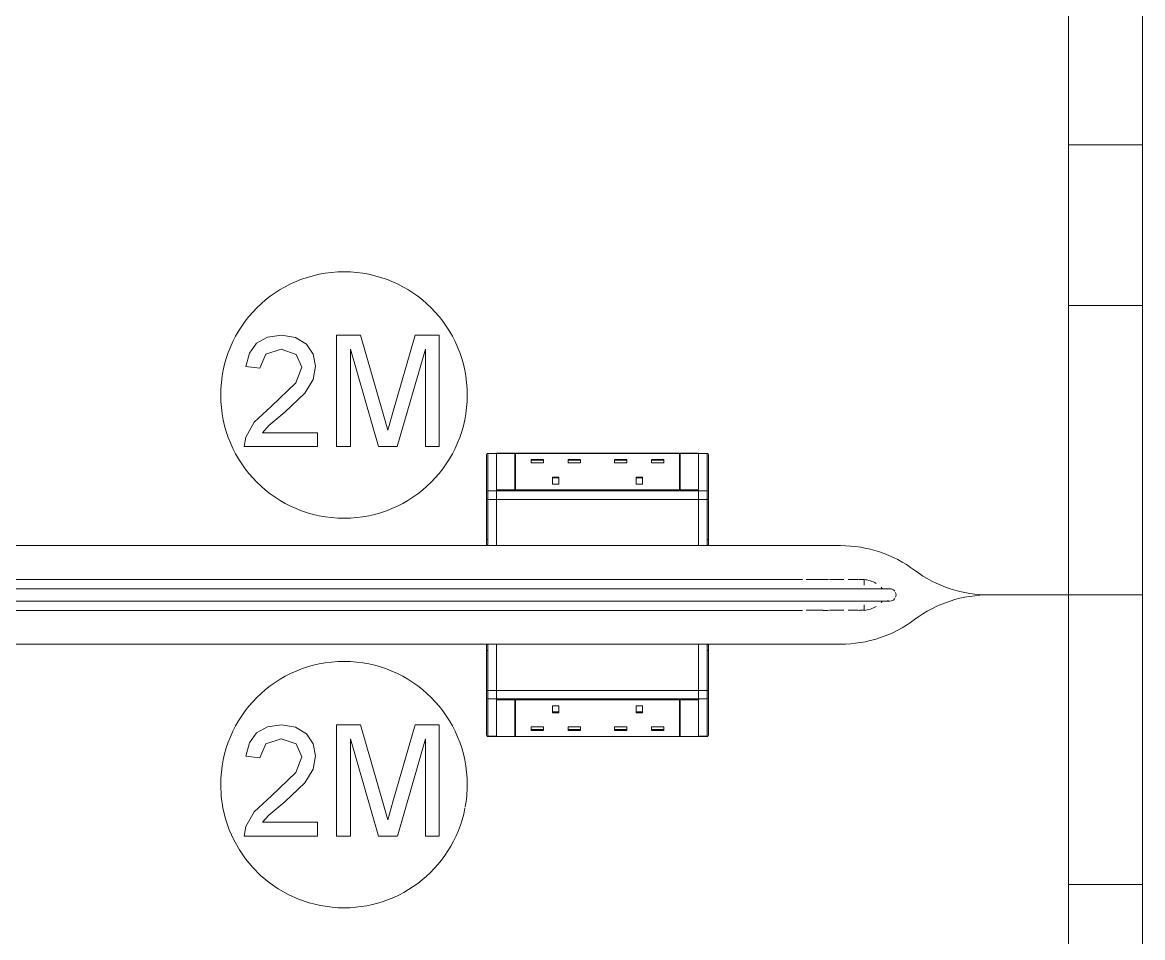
# Model space of a CAD drawing. Header units: millimetres. Extents: x 155927 to 317870, y -36033 to 97293.
# Drawn here: x 170485 to 171394, y 17305 to 18048 of the extents above; entities that cross this region are included whole.
import ezdxf

# ---------------------------------------------------------------- set-up
doc = ezdxf.new("R2010")
doc.units = ezdxf.units.MM
doc.header["$MEASUREMENT"] = 0
doc.layers.add('I-FURN', color=8, linetype='CONTINUOUS', lineweight=9)

msp = doc.modelspace()

# ---------------------------------------------------------------- linework, layer by layer
at = {"layer": 'I-FURN'}
for p, q in [((171334.07, 17948.45), (171334.07, 18383.09)), ((171394.07, 18383.09), (171394.07, 17948.45)), ((171394.07, 17583.09), (171394.07, 18383.09)), ((171394.07, 18383.09), (171394.07, 17583.09)), ((171334.07, 18343.09), (171334.07, 16823.09)), ((171394.07, 16823.09), (171394.07, 18343.09)), ((171334.07, 17818.09), (171334.07, 17948.45)), ((171394.07, 17948.45), (171334.07, 17948.45)), ((171394.07, 17948.45), (171334.07, 17948.45)), ((171394.07, 17948.45), (171394.07, 17818.09)), ((171334.07, 17348.09), (171334.07, 17818.09)), ((171394.07, 17818.09), (171334.07, 17818.09)), ((171394.07, 17818.09), (171334.07, 17818.09)), ((171394.07, 17818.09), (171394.07, 17348.09)), ((170675.29, 17787.34), (170669.37, 17779.36)), ((170684.09, 17792.23), (170675.29, 17787.34)), ((170695.46, 17793.85), (170684.09, 17792.23)), ((170706.91, 17792.04), (170695.46, 17793.85)), ((170715.69, 17786.61), (170706.91, 17792.04)), ((170721.27, 17778.5), (170715.69, 17786.61)), ((170759.54, 17793.85), (170740.09, 17793.85)), ((170740.09, 17793.85), (170740.09, 17703.44)), ((170778.03, 17730.13), (170759.54, 17793.85)), ((170803.99, 17793.85), (170785.8, 17731.23)), ((170823.44, 17793.85), (170803.99, 17793.85)), ((170823.44, 17703.44), (170823.44, 17793.85)), ((170669.37, 17779.36), (170666.63, 17768.43)), ((170677.93, 17767.01), (170682.69, 17778.42)), ((170682.69, 17778.42), (170695.22, 17782.55)), ((170695.22, 17782.55), (170707.23, 17778.33)), ((170707.23, 17778.33), (170711.84, 17767.96)), ((170723.14, 17768.65), (170721.27, 17778.5)), ((170751.39, 17703.44), (170751.39, 17782.55)), ((170751.39, 17782.55), (170774.1, 17703.44)), ((170789.42, 17703.44), (170812.14, 17782.55)), ((170812.14, 17782.55), (170812.14, 17703.44)), ((170666.63, 17768.43), (170677.93, 17767.01)), ((170711.84, 17767.96), (170706.96, 17755.16)), ((170721.13, 17757.93), (170723.14, 17768.65)), ((170706.96, 17755.16), (170687.45, 17736.33)), ((170714.45, 17746.85), (170721.13, 17757.93)), ((170698.26, 17731.37), (170714.45, 17746.85)), ((170687.45, 17736.33), (170673.3, 17723.23)), ((170685.26, 17720.49), (170698.26, 17731.37)), ((170673.3, 17723.23), (170666.43, 17711.23)), ((170781.76, 17716.82), (170778.03, 17730.13)), ((170785.8, 17731.23), (170781.76, 17716.82)), ((170680.16, 17714.74), (170685.26, 17720.49)), ((170724.55, 17714.74), (170680.16, 17714.74)), ((170724.55, 17703.44), (170724.55, 17714.74)), ((170666.43, 17711.23), (170665.22, 17703.44)), ((170665.22, 17703.44), (170724.55, 17703.44)), ((170740.09, 17703.44), (170751.39, 17703.44)), ((170774.1, 17703.44), (170789.42, 17703.44)), ((170812.14, 17703.44), (170823.44, 17703.44)), ((170861.77, 17696.92), (170861.77, 17666.64)), ((170861.77, 17696.92), (170861.77, 17666.64)), ((170861.99, 17697.55), (170862.02, 17697.58)), ((170869.77, 17697.92), (170862.77, 17697.92)), ((170862.77, 17697.74), (170862.77, 17697.92)), ((170869.77, 17697.92), (170862.77, 17697.92)), ((170869.77, 17697.92), (170862.77, 17697.92)), ((170862.77, 17667.46), (170862.77, 17697.74)), ((170862.77, 17697.74), (170869.77, 17697.74)), ((170869.77, 17697.74), (170869.77, 17697.92)), ((170869.77, 17667.46), (170869.77, 17697.74)), ((170869.83, 17698.12), (170884.83, 17698.12)), ((170869.83, 17668.3), (170869.83, 17698.12)), ((171033.79, 17697.92), (170869.89, 17697.92)), ((170884.83, 17698.12), (170884.83, 17668.3)), ((170884.83, 17697.74), (170885.33, 17697.74)), ((170885.33, 17698.12), (171018.33, 17698.12)), ((170885.33, 17698.12), (170885.33, 17668.3)), ((171018.33, 17698.12), (171018.33, 17668.3)), ((171018.33, 17697.74), (171018.83, 17697.74)), ((171018.83, 17668.3), (171018.83, 17698.12)), ((171018.83, 17698.12), (171033.83, 17698.12)), ((171033.83, 17698.12), (171033.83, 17668.3)), ((171040.89, 17697.92), (171033.89, 17697.92)), ((171040.89, 17697.92), (171033.89, 17697.92)), ((171033.89, 17697.92), (171040.89, 17697.92)), ((171033.89, 17697.92), (171033.89, 17697.74)), ((171040.89, 17697.74), (171033.89, 17697.74)), ((171033.89, 17697.74), (171033.89, 17667.46)), ((171040.89, 17697.92), (171040.89, 17697.74)), ((171040.89, 17697.74), (171040.89, 17667.46)), ((171041.64, 17697.59), (171041.66, 17697.56)), ((171041.89, 17666.64), (171041.89, 17696.92)), ((171041.89, 17666.64), (171041.89, 17696.92)), ((170897.94, 17693.1), (170897.94, 17690.23)), ((170907.94, 17693.1), (170897.94, 17693.1)), ((170907.94, 17692.36), (170897.94, 17692.36)), ((170907.94, 17690.23), (170897.94, 17690.23)), ((170907.94, 17693.1), (170907.94, 17690.23)), ((170927.94, 17693.1), (170927.94, 17690.23)), ((170937.94, 17693.1), (170927.94, 17693.1)), ((170937.94, 17692.36), (170927.94, 17692.36)), ((170937.94, 17690.23), (170927.94, 17690.23)), ((170937.94, 17693.1), (170937.94, 17690.23)), ((170965.72, 17693.1), (170965.72, 17690.23)), ((170975.72, 17693.1), (170965.72, 17693.1)), ((170975.72, 17692.36), (170965.72, 17692.36)), ((170975.72, 17690.23), (170965.72, 17690.23)), ((170975.72, 17693.1), (170975.72, 17690.23)), ((170995.72, 17693.1), (170995.72, 17690.23)), ((171005.72, 17693.1), (170995.72, 17693.1)), ((171005.72, 17692.36), (170995.72, 17692.36)), ((171005.72, 17690.23), (170995.72, 17690.23)), ((171005.72, 17693.1), (171005.72, 17690.23)), ((170915.44, 17678.76), (170915.44, 17673.02)), ((170920.44, 17678.76), (170915.44, 17678.76)), ((170920.44, 17678.02), (170915.44, 17678.02)), ((170920.44, 17678.76), (170920.44, 17673.02)), ((170983.22, 17678.76), (170983.22, 17673.02)), ((170988.22, 17678.76), (170983.22, 17678.76)), ((170988.22, 17678.02), (170983.22, 17678.02)), ((170988.22, 17673.02), (170988.22, 17678.76)), ((170884.83, 17668.3), (170869.83, 17668.3)), ((170869.83, 17668.3), (170869.83, 17665.84)), ((170869.89, 17668.1), (170884.83, 17668.1)), ((170869.89, 17667.46), (170869.89, 17668.1)), ((171018.33, 17668.3), (170885.33, 17668.3)), ((170885.33, 17668.1), (171018.33, 17668.1)), ((170920.44, 17673.02), (170915.44, 17673.02)), ((170983.22, 17673.02), (170988.22, 17673.02)), ((171033.83, 17668.3), (171018.83, 17668.3)), ((171018.83, 17668.1), (171033.79, 17668.1)), ((171033.79, 17668.1), (171033.79, 17667.46)), ((170861.77, 17628.08), (170861.77, 17666.64)), ((170861.77, 17666.64), (170861.77, 17661.11)), ((170861.77, 17661.11), (170861.77, 17624.08)), ((170862.77, 17660.54), (170862.77, 17667.46)), ((170862.77, 17667.46), (170869.77, 17667.46)), ((170862.77, 17623.09), (170862.77, 17660.54)), ((170862.77, 17660.54), (170869.77, 17660.54)), ((170869.77, 17660.54), (170869.77, 17667.46)), ((170869.77, 17623.09), (170869.77, 17660.54)), ((170869.89, 17667.46), (170869.89, 17660.54)), ((171033.79, 17667.46), (170869.89, 17667.46)), ((170869.89, 17660.54), (170869.89, 17623.09)), ((171033.79, 17660.54), (170869.89, 17660.54)), ((171033.79, 17660.54), (171033.79, 17667.46)), ((171033.79, 17623.09), (171033.79, 17660.54)), ((171040.89, 17667.46), (171033.89, 17667.46)), ((171033.89, 17667.46), (171033.89, 17660.54)), ((171040.89, 17660.54), (171033.89, 17660.54)), ((171033.89, 17660.54), (171033.89, 17623.09)), ((171040.89, 17667.46), (171040.89, 17660.54)), ((171040.89, 17660.54), (171040.89, 17623.09)), ((171041.89, 17666.64), (171041.89, 17628.08)), ((171041.89, 17661.11), (171041.89, 17666.64)), ((171041.89, 17624.08), (171041.89, 17661.11)), ((169860.89, 17623.09), (170862.77, 17623.09)), ((170862.77, 17623.09), (169860.89, 17623.09)), ((170862.77, 17628.08), (170861.77, 17628.08)), ((170861.77, 17624.08), (170861.77, 17628.08)), ((170861.77, 17624.08), (170861.77, 17624.08)), ((170862.77, 17623.09), (170869.77, 17623.09)), ((170862.77, 17623.08), (170869.77, 17623.08)), ((171033.79, 17623.09), (170869.89, 17623.09)), ((170869.89, 17623.08), (171033.79, 17623.08)), ((171040.89, 17623.09), (171033.89, 17623.09)), ((171033.89, 17623.08), (171040.89, 17623.08)), ((171041.89, 17628.08), (171040.89, 17628.08)), ((171040.89, 17623.09), (171149.07, 17623.09)), ((171149.07, 17623.09), (171040.89, 17623.09)), ((171041.89, 17628.08), (171041.89, 17624.08)), ((169679.98, 17595.62), (171118.16, 17595.62)), ((171121.11, 17595.59), (171134.88, 17595.59)), ((171134.85, 17595.62), (171139.31, 17595.62)), ((171140.07, 17595.59), (171151.58, 17595.59)), ((171155.13, 17595.59), (171163.15, 17595.59)), ((171163.46, 17595.62), (171164.35, 17595.62)), ((171164.74, 17595.59), (171168.16, 17595.59)), ((171168.16, 17591.04), (171168.16, 17595.59)), ((171118.16, 17588.09), (169679.98, 17588.09)), ((171118.92, 17588.09), (171118.16, 17588.09)), ((171121.76, 17588.09), (171118.92, 17588.09)), ((171124.59, 17588.09), (171121.76, 17588.09)), ((171127.4, 17588.09), (171124.59, 17588.09)), ((171130.21, 17588.09), (171127.4, 17588.09)), ((171132.99, 17588.09), (171130.21, 17588.09)), ((171135.75, 17588.09), (171132.99, 17588.09)), ((171138.49, 17588.09), (171135.75, 17588.09)), ((171141.19, 17588.09), (171138.49, 17588.09)), ((171143.85, 17588.09), (171141.19, 17588.09)), ((171146.47, 17588.09), (171143.85, 17588.09)), ((171149.05, 17588.09), (171146.47, 17588.09)), ((171151.58, 17588.09), (171149.05, 17588.09)), ((171154.05, 17588.09), (171151.58, 17588.09)), ((171156.47, 17588.09), (171154.05, 17588.09)), ((171158.83, 17588.09), (171156.47, 17588.09)), ((171161.12, 17588.09), (171158.83, 17588.09)), ((171163.34, 17588.09), (171161.12, 17588.09)), ((171165.49, 17588.09), (171163.34, 17588.09)), ((171167.56, 17588.09), (171165.49, 17588.09)), ((171169.55, 17588.09), (171167.56, 17588.09)), ((171171.47, 17588.09), (171169.55, 17588.09)), ((171173.29, 17588.09), (171171.47, 17588.09)), ((171175.03, 17588.09), (171173.29, 17588.09)), ((171176.68, 17588.09), (171175.03, 17588.09)), ((171178.24, 17588.09), (171176.68, 17588.09)), ((171179.69, 17588.09), (171178.24, 17588.09)), ((171181.05, 17588.09), (171179.69, 17588.09)), ((171182.31, 17588.09), (171181.05, 17588.09)), ((171183.47, 17588.09), (171182.31, 17588.09)), ((171184.52, 17588.09), (171183.47, 17588.09)), ((171185.47, 17588.09), (171184.52, 17588.09)), ((171186.31, 17588.09), (171185.47, 17588.09)), ((171187.03, 17588.09), (171186.31, 17588.09)), ((171187.65, 17588.09), (171187.03, 17588.09)), ((171188.16, 17588.09), (171187.65, 17588.09)), ((171188.56, 17588.09), (171188.16, 17588.09)), ((171188.84, 17588.09), (171188.56, 17588.09)), ((171189.01, 17588.09), (171188.84, 17588.09)), ((171189.07, 17588.09), (171189.01, 17588.09)), ((169679.98, 17578.09), (171118.16, 17578.09)), ((171118.16, 17578.09), (171120.99, 17578.09)), ((171120.99, 17578.09), (171123.82, 17578.09)), ((171123.82, 17578.09), (171126.65, 17578.09)), ((171126.65, 17578.09), (171129.45, 17578.09)), ((171129.45, 17578.09), (171132.24, 17578.09)), ((171132.24, 17578.09), (171135.01, 17578.09)), ((171135.01, 17578.09), (171137.75, 17578.09)), ((171137.75, 17578.09), (171140.46, 17578.09)), ((171140.46, 17578.09), (171143.14, 17578.09)), ((171143.14, 17578.09), (171145.77, 17578.09)), ((171145.77, 17578.09), (171148.36, 17578.09)), ((171148.36, 17578.09), (171150.9, 17578.09)), ((171150.9, 17578.09), (171153.39, 17578.09)), ((171153.39, 17578.09), (171155.82, 17578.09)), ((171155.82, 17578.09), (171158.2, 17578.09)), ((171158.2, 17578.09), (171160.5, 17578.09)), ((171160.5, 17578.09), (171162.74, 17578.09)), ((171162.74, 17578.09), (171164.91, 17578.09)), ((171164.91, 17578.09), (171167.01, 17578.09)), ((171167.01, 17578.09), (171169.02, 17578.09)), ((171169.02, 17578.09), (171170.96, 17578.09)), ((171170.96, 17578.09), (171172.81, 17578.09)), ((171172.81, 17578.09), (171174.57, 17578.09)), ((171174.57, 17578.09), (171176.25, 17578.09)), ((171176.25, 17578.09), (171177.83, 17578.09)), ((171177.83, 17578.09), (171179.31, 17578.09)), ((171179.31, 17578.09), (171180.7, 17578.09)), ((171180.7, 17578.09), (171181.98, 17578.09)), ((171181.98, 17578.09), (171183.17, 17578.09)), ((171183.17, 17578.09), (171184.25, 17578.09)), ((171184.25, 17578.09), (171185.22, 17578.09)), ((171185.22, 17578.09), (171186.09, 17578.09)), ((171186.09, 17578.09), (171186.85, 17578.09)), ((171186.85, 17578.09), (171187.5, 17578.09)), ((171187.5, 17578.09), (171188.04, 17578.09)), ((171188.04, 17578.09), (171188.46, 17578.09)), ((171188.46, 17578.09), (171188.77, 17578.09)), ((171188.77, 17578.09), (171188.98, 17578.09)), ((171188.98, 17578.09), (171189.06, 17578.09)), ((171189.06, 17578.09), (171189.07, 17578.09)), ((171394.07, 17583.09), (171270.18, 17583.09)), ((171270.18, 17583.09), (171394.07, 17583.09)), ((171270.18, 17583.09), (171394.07, 17583.09)), ((171394.07, 17583.09), (171270.18, 17583.09)), ((171394.07, 16783.09), (171394.07, 17583.09)), ((171394.07, 17583.09), (171394.07, 16783.09)), ((171118.16, 17570.56), (169679.98, 17570.56)), ((171134.88, 17570.59), (171121.11, 17570.59)), ((171139.31, 17570.56), (171134.85, 17570.56)), ((171151.58, 17570.59), (171140.07, 17570.59)), ((171163.15, 17570.59), (171155.13, 17570.59)), ((171164.35, 17570.56), (171163.46, 17570.56)), ((171168.16, 17570.59), (171164.74, 17570.59)), ((171168.16, 17570.59), (171168.16, 17575.13)), ((170862.77, 17543.09), (169860.89, 17543.09)), ((169860.89, 17543.09), (170862.77, 17543.09)), ((170861.77, 17538.1), (170861.77, 17542.09)), ((170861.77, 17542.09), (170861.77, 17505.06)), ((170869.77, 17543.1), (170862.77, 17543.1)), ((170862.77, 17505.63), (170862.77, 17543.09)), ((170862.77, 17543.09), (170869.77, 17543.09)), ((170869.77, 17505.63), (170869.77, 17543.09)), ((171033.77, 17543.1), (170869.87, 17543.1)), ((170869.87, 17543.09), (171033.77, 17543.09)), ((170869.87, 17543.09), (170869.87, 17505.63)), ((171033.77, 17505.63), (171033.77, 17543.09)), ((171040.89, 17543.1), (171033.89, 17543.1)), ((171040.89, 17543.09), (171033.89, 17543.09)), ((171033.89, 17543.09), (171033.89, 17505.63)), ((171149.07, 17543.09), (171040.89, 17543.09)), ((171040.89, 17543.09), (171149.07, 17543.09)), ((171040.89, 17543.09), (171040.89, 17505.63)), ((171041.89, 17542.09), (171041.89, 17542.1)), ((171041.89, 17505.06), (171041.89, 17542.09)), ((171041.89, 17542.09), (171041.89, 17538.1)), ((170861.77, 17538.1), (170862.77, 17538.1)), ((170861.77, 17499.53), (170861.77, 17538.1)), ((171040.89, 17538.1), (171041.89, 17538.1)), ((171041.89, 17538.1), (171041.89, 17499.53)), ((170861.77, 17505.06), (170861.77, 17499.53)), ((170862.77, 17498.71), (170862.77, 17505.63)), ((170862.77, 17505.63), (170869.77, 17505.63)), ((170869.77, 17498.71), (170869.77, 17505.63)), ((170869.87, 17505.63), (171033.77, 17505.63)), ((170869.87, 17505.63), (170869.87, 17498.71)), ((171033.77, 17498.71), (171033.77, 17505.63)), ((171040.89, 17505.63), (171033.89, 17505.63)), ((171033.89, 17505.63), (171033.89, 17498.71)), ((171040.89, 17505.63), (171040.89, 17498.71)), ((171041.89, 17499.53), (171041.89, 17505.06)), ((170861.77, 17499.53), (170861.77, 17469.25)), ((170861.77, 17499.53), (170861.77, 17469.25)), ((170862.77, 17468.43), (170862.77, 17498.71)), ((170862.77, 17498.71), (170869.77, 17498.71)), ((170869.77, 17468.43), (170869.77, 17498.71)), ((170869.83, 17497.88), (170884.83, 17497.88)), ((170869.83, 17468.05), (170869.83, 17497.88)), ((170869.87, 17498.71), (171033.77, 17498.71)), ((170869.87, 17498.08), (170869.87, 17498.71)), ((170884.83, 17498.08), (170869.87, 17498.08)), ((170884.83, 17497.88), (170884.83, 17468.05)), ((171018.33, 17498.08), (170885.33, 17498.08)), ((170885.33, 17497.88), (171018.33, 17497.88)), ((170885.33, 17468.05), (170885.33, 17497.88)), ((171018.33, 17468.05), (171018.33, 17497.88)), ((171033.77, 17498.08), (171018.83, 17498.08)), ((171018.83, 17497.88), (171033.83, 17497.88)), ((171018.83, 17468.05), (171018.83, 17497.88)), ((171033.77, 17498.71), (171033.77, 17498.08)), ((171033.83, 17497.88), (171033.83, 17500.33)), ((171033.83, 17497.88), (171033.83, 17468.05)), ((171040.89, 17498.71), (171033.89, 17498.71)), ((171033.89, 17498.71), (171033.89, 17468.43)), ((171040.89, 17498.71), (171040.89, 17468.43)), ((171041.89, 17469.25), (171041.89, 17499.53)), ((171041.89, 17469.25), (171041.89, 17499.53)), ((170920.44, 17493.15), (170915.44, 17493.15)), ((170915.44, 17493.15), (170915.44, 17487.41)), ((170915.44, 17488.15), (170920.44, 17488.15)), ((170915.44, 17487.41), (170920.44, 17487.41)), ((170920.44, 17487.41), (170920.44, 17493.15)), ((170983.22, 17487.41), (170983.22, 17493.15)), ((170983.22, 17493.15), (170988.22, 17493.15)), ((170983.22, 17488.15), (170988.22, 17488.15)), ((170983.22, 17487.41), (170988.22, 17487.41)), ((170988.22, 17487.41), (170988.22, 17493.15)), ((170695.46, 17477.64), (170684.09, 17476.02)), ((170706.91, 17475.83), (170695.46, 17477.64)), ((170759.54, 17477.64), (170740.09, 17477.64)), ((170740.09, 17477.64), (170740.09, 17387.23)), ((170778.03, 17413.92), (170759.54, 17477.64)), ((170803.99, 17477.64), (170785.8, 17415.02)), ((170823.44, 17477.64), (170803.99, 17477.64)), ((170823.44, 17387.23), (170823.44, 17477.64)), ((170675.29, 17471.13), (170669.37, 17463.15)), ((170684.09, 17476.02), (170675.29, 17471.13)), ((170715.69, 17470.4), (170706.91, 17475.83)), ((170721.27, 17462.29), (170715.69, 17470.4)), ((170862.02, 17468.58), (170862, 17468.61)), ((170862.77, 17468.25), (170862.77, 17468.43)), ((170862.77, 17468.43), (170869.77, 17468.43)), ((170862.77, 17468.25), (170869.77, 17468.25)), ((170862.77, 17468.25), (170869.77, 17468.25)), ((170869.77, 17468.25), (170862.77, 17468.25)), ((170869.77, 17468.25), (170869.77, 17468.43)), ((170884.83, 17468.05), (170869.83, 17468.05)), ((170869.87, 17468.25), (171033.77, 17468.25)), ((170885.33, 17468.43), (170884.83, 17468.43)), ((171018.33, 17468.05), (170885.33, 17468.05)), ((170897.94, 17473.08), (170897.94, 17475.94)), ((170897.94, 17475.94), (170907.94, 17475.94)), ((170897.94, 17473.81), (170907.94, 17473.81)), ((170897.94, 17473.08), (170907.94, 17473.08)), ((170907.94, 17473.08), (170907.94, 17475.94)), ((170927.94, 17473.08), (170927.94, 17475.94)), ((170927.94, 17475.94), (170937.94, 17475.94)), ((170927.94, 17473.81), (170937.94, 17473.81)), ((170927.94, 17473.08), (170937.94, 17473.08)), ((170937.94, 17473.08), (170937.94, 17475.94)), ((170965.72, 17473.08), (170965.72, 17475.94)), ((170965.72, 17475.94), (170975.72, 17475.94)), ((170965.72, 17473.81), (170975.72, 17473.81)), ((170965.72, 17473.08), (170975.72, 17473.08)), ((170975.72, 17473.08), (170975.72, 17475.94)), ((170995.72, 17473.08), (170995.72, 17475.94)), ((170995.72, 17475.94), (171005.72, 17475.94)), ((170995.72, 17473.81), (171005.72, 17473.81)), ((170995.72, 17473.08), (171005.72, 17473.08)), ((171005.72, 17473.08), (171005.72, 17475.94)), ((171018.83, 17468.43), (171018.33, 17468.43)), ((171033.83, 17468.05), (171018.83, 17468.05)), ((171040.89, 17468.43), (171033.89, 17468.43)), ((171033.89, 17468.43), (171033.89, 17468.25)), ((171033.89, 17468.25), (171040.89, 17468.25)), ((171033.89, 17468.25), (171040.89, 17468.25)), ((171033.89, 17468.25), (171040.89, 17468.25)), ((171040.89, 17468.43), (171040.89, 17468.25)), ((171041.67, 17468.62), (171041.64, 17468.59)), ((170669.37, 17463.15), (170666.63, 17452.22)), ((170677.93, 17450.8), (170682.69, 17462.21)), ((170682.69, 17462.21), (170695.22, 17466.34)), ((170695.22, 17466.34), (170707.23, 17462.12)), ((170707.23, 17462.12), (170711.84, 17451.75)), ((170723.14, 17452.44), (170721.27, 17462.29)), ((170751.39, 17387.23), (170751.39, 17466.34)), ((170751.39, 17466.34), (170774.1, 17387.23)), ((170789.46, 17387.36), (170812.14, 17466.34)), ((170812.14, 17466.34), (170812.14, 17387.23)), ((170666.63, 17452.22), (170677.93, 17450.8)), ((170711.84, 17451.75), (170706.96, 17438.95)), ((170721.13, 17441.72), (170723.14, 17452.44)), ((170714.45, 17430.64), (170721.13, 17441.72)), ((170706.96, 17438.95), (170687.45, 17420.12)), ((170698.26, 17415.16), (170714.45, 17430.64)), ((170687.45, 17420.12), (170673.3, 17407.02)), ((170685.26, 17404.28), (170698.26, 17415.16)), ((170781.76, 17400.61), (170778.03, 17413.92)), ((170785.8, 17415.02), (170781.76, 17400.61)), ((170673.3, 17407.02), (170666.43, 17395.02)), ((170680.16, 17398.53), (170685.26, 17404.28)), ((170724.55, 17398.53), (170680.16, 17398.53)), ((170724.55, 17387.23), (170724.55, 17398.53)), ((170666.43, 17395.02), (170665.22, 17387.23)), ((170665.22, 17387.23), (170724.55, 17387.23)), ((170740.09, 17387.23), (170751.39, 17387.23)), ((170774.1, 17387.23), (170789.17, 17387.23)), ((170812.14, 17387.23), (170823.44, 17387.23)), ((171334.07, 17218.09), (171334.07, 17348.09)), ((171394.07, 17348.09), (171334.07, 17348.09)), ((171394.07, 17348.09), (171334.07, 17348.09)), ((171394.07, 17348.09), (171394.07, 17218.09))]:
    msp.add_line(p, q, dxfattribs=at)
at = {"layer": 'I-FURN', "flags": 128}
for points in [[(170862.26, 17697.79), (170862.3, 17697.81), (170862.33, 17697.82), (170862.37, 17697.84), (170862.41, 17697.86), (170862.44, 17697.87), (170862.48, 17697.88), (170862.52, 17697.89), (170862.56, 17697.9), (170862.6, 17697.91), (170862.64, 17697.92), (170862.68, 17697.92), (170862.72, 17697.92), (170862.76, 17697.92), (170862.77, 17697.92)], [(171040.89, 17697.92), (171040.93, 17697.92), (171040.97, 17697.92), (171041.01, 17697.92), (171041.05, 17697.91), (171041.09, 17697.9), (171041.13, 17697.89), (171041.17, 17697.88), (171041.21, 17697.87), (171041.24, 17697.86), (171041.28, 17697.84), (171041.32, 17697.83), (171041.35, 17697.81), (171041.39, 17697.79)], [(170861.77, 17666.64), (170861.77, 17666.55), (170861.77, 17666.45), (170861.77, 17666.35), (170861.77, 17666.24), (170861.77, 17666.12), (170861.77, 17666.01), (170861.77, 17665.88), (170861.77, 17665.76), (170861.77, 17665.63), (170861.77, 17665.49), (170861.77, 17665.36), (170861.77, 17665.21), (170861.77, 17665.07), (170861.77, 17664.93), (170861.77, 17664.78), (170861.77, 17664.63), (170861.77, 17664.47), (170861.77, 17664.32), (170861.77, 17664.16), (170861.77, 17664), (170861.77, 17663.85), (170861.77, 17663.69), (170861.77, 17663.53), (170861.77, 17663.37), (170861.77, 17663.21), (170861.77, 17663.05), (170861.77, 17662.89), (170861.77, 17662.73), (170861.77, 17662.57), (170861.77, 17662.42), (170861.77, 17662.26), (170861.77, 17662.11), (170861.77, 17661.96), (170861.77, 17661.81), (170861.77, 17661.66), (170861.77, 17661.52), (170861.77, 17661.38), (170861.77, 17661.24), (170861.77, 17661.11)], [(170861.77, 17661.11), (170861.77, 17658.33), (170861.77, 17655.63), (170861.77, 17653.02), (170861.77, 17650.49), (170861.77, 17648.06), (170861.77, 17645.73), (170861.77, 17643.51), (170861.77, 17641.38), (170861.77, 17639.37), (170861.77, 17637.46), (170861.77, 17635.68), (170861.77, 17634.01), (170861.77, 17632.46), (170861.77, 17631.03), (170861.77, 17629.73), (170861.77, 17628.55), (170861.77, 17627.51), (170861.77, 17626.6), (170861.77, 17625.81), (170861.77, 17625.17), (170861.77, 17624.65), (170861.77, 17624.28), (170861.77, 17624.08)], [(171041.89, 17661.11), (171041.89, 17661.24), (171041.89, 17661.38), (171041.89, 17661.52), (171041.89, 17661.66), (171041.89, 17661.81), (171041.89, 17661.96), (171041.89, 17662.11), (171041.89, 17662.26), (171041.89, 17662.42), (171041.89, 17662.57), (171041.89, 17662.73), (171041.89, 17662.89), (171041.89, 17663.05), (171041.89, 17663.21), (171041.89, 17663.37), (171041.89, 17663.53), (171041.89, 17663.69), (171041.89, 17663.85), (171041.89, 17664), (171041.89, 17664.16), (171041.89, 17664.32), (171041.89, 17664.47), (171041.89, 17664.63), (171041.89, 17664.78), (171041.89, 17664.93), (171041.89, 17665.07), (171041.89, 17665.21), (171041.89, 17665.36), (171041.89, 17665.49), (171041.89, 17665.63), (171041.89, 17665.76), (171041.89, 17665.88), (171041.89, 17666.01), (171041.89, 17666.12), (171041.89, 17666.24), (171041.89, 17666.35), (171041.89, 17666.45), (171041.89, 17666.55), (171041.89, 17666.64)], [(171041.89, 17624.08), (171041.89, 17624.36), (171041.89, 17624.78), (171041.89, 17625.33), (171041.89, 17626.01), (171041.89, 17626.83), (171041.89, 17627.78), (171041.89, 17628.85), (171041.89, 17630.06), (171041.89, 17631.4), (171041.89, 17632.86), (171041.89, 17634.44), (171041.89, 17636.14), (171041.89, 17637.96), (171041.89, 17639.89), (171041.89, 17641.94), (171041.89, 17644.09), (171041.89, 17646.35), (171041.89, 17648.7), (171041.89, 17651.16), (171041.89, 17653.71), (171041.89, 17656.34), (171041.89, 17659.06), (171041.89, 17661.11)], [(170861.77, 17624.08), (170861.77, 17624.08), (170861.77, 17624.09), (170861.77, 17624.11), (170861.77, 17624.13), (170861.77, 17624.16), (170861.77, 17624.19), (170861.77, 17624.23), (170861.77, 17624.28), (170861.77, 17624.33), (170861.77, 17624.39), (170861.77, 17624.46), (170861.77, 17624.53), (170861.77, 17624.61), (170861.77, 17624.69), (170861.77, 17624.78), (170861.77, 17624.87), (170861.77, 17624.97), (170861.77, 17625.07), (170861.77, 17625.18), (170861.77, 17625.29), (170861.77, 17625.41), (170861.77, 17625.53), (170861.77, 17625.65), (170861.77, 17625.78), (170861.77, 17625.92), (170861.77, 17626.05), (170861.77, 17626.19), (170861.77, 17626.33), (170861.77, 17626.48), (170861.77, 17626.63), (170861.77, 17626.78), (170861.77, 17626.93), (170861.77, 17627.08), (170861.77, 17627.24), (170861.77, 17627.4), (170861.77, 17627.56), (170861.77, 17627.71), (170861.77, 17627.87), (170861.77, 17628.03), (170861.77, 17628.08)], [(170862.77, 17623.08), (170862.73, 17623.08), (170862.69, 17623.08), (170862.65, 17623.08), (170862.61, 17623.09), (170862.57, 17623.1), (170862.53, 17623.11), (170862.49, 17623.12), (170862.45, 17623.13), (170862.42, 17623.14), (170862.38, 17623.16), (170862.34, 17623.17), (170862.31, 17623.19), (170862.27, 17623.21), (170862.24, 17623.23), (170862.2, 17623.25), (170862.17, 17623.28), (170862.14, 17623.3), (170862.11, 17623.33), (170862.08, 17623.35), (170862.05, 17623.38), (170862.02, 17623.41), (170862, 17623.44), (170861.97, 17623.47), (170861.95, 17623.5), (170861.93, 17623.54), (170861.91, 17623.57), (170861.89, 17623.61), (170861.87, 17623.64), (170861.85, 17623.68), (170861.84, 17623.71), (170861.82, 17623.75), (170861.81, 17623.79), (170861.8, 17623.83), (170861.79, 17623.87), (170861.78, 17623.91), (170861.78, 17623.95), (170861.77, 17623.99), (170861.77, 17624.03), (170861.77, 17624.07), (170861.77, 17624.08)], [(171041.89, 17624.08), (171041.89, 17624.04), (171041.89, 17624), (171041.88, 17623.96), (171041.88, 17623.92), (171041.87, 17623.88), (171041.86, 17623.84), (171041.85, 17623.8), (171041.84, 17623.76), (171041.83, 17623.73), (171041.81, 17623.69), (171041.8, 17623.65), (171041.78, 17623.62), (171041.76, 17623.58), (171041.74, 17623.55), (171041.72, 17623.51), (171041.69, 17623.48), (171041.67, 17623.45), (171041.64, 17623.42), (171041.62, 17623.39), (171041.59, 17623.36), (171041.56, 17623.33), (171041.53, 17623.31), (171041.5, 17623.28), (171041.46, 17623.26), (171041.43, 17623.24), (171041.4, 17623.21), (171041.36, 17623.2), (171041.33, 17623.18), (171041.29, 17623.16), (171041.25, 17623.15), (171041.22, 17623.13), (171041.18, 17623.12), (171041.14, 17623.11), (171041.1, 17623.1), (171041.06, 17623.09), (171041.02, 17623.09), (171040.98, 17623.08), (171040.94, 17623.08), (171040.9, 17623.08), (171040.89, 17623.08)], [(171041.89, 17628.08), (171041.89, 17627.92), (171041.89, 17627.76), (171041.89, 17627.6), (171041.89, 17627.44), (171041.89, 17627.28), (171041.89, 17627.13), (171041.89, 17626.97), (171041.89, 17626.82), (171041.89, 17626.67), (171041.89, 17626.52), (171041.89, 17626.37), (171041.89, 17626.23), (171041.89, 17626.09), (171041.89, 17625.95), (171041.89, 17625.82), (171041.89, 17625.69), (171041.89, 17625.56), (171041.89, 17625.44), (171041.89, 17625.32), (171041.89, 17625.21), (171041.89, 17625.1), (171041.89, 17624.99), (171041.89, 17624.89), (171041.89, 17624.8), (171041.89, 17624.71), (171041.89, 17624.63), (171041.89, 17624.55), (171041.89, 17624.48), (171041.89, 17624.41), (171041.89, 17624.35), (171041.89, 17624.29), (171041.89, 17624.25), (171041.89, 17624.2), (171041.89, 17624.17), (171041.89, 17624.14), (171041.89, 17624.11), (171041.89, 17624.09), (171041.89, 17624.08), (171041.89, 17624.08)], [(171041.89, 17624.08), (171041.89, 17624.08), (171041.89, 17624.08)], [(170861.77, 17542.1), (170861.77, 17542.14), (170861.77, 17542.18), (170861.78, 17542.22), (170861.78, 17542.26), (170861.79, 17542.29), (170861.8, 17542.33), (170861.81, 17542.37), (170861.82, 17542.41), (170861.83, 17542.45), (170861.85, 17542.49), (170861.86, 17542.52), (170861.88, 17542.56), (170861.9, 17542.59), (170861.92, 17542.63), (170861.94, 17542.66), (170861.97, 17542.69), (170861.99, 17542.72), (170862.02, 17542.76), (170862.04, 17542.79), (170862.07, 17542.81), (170862.1, 17542.84), (170862.13, 17542.87), (170862.16, 17542.89), (170862.2, 17542.92), (170862.23, 17542.94), (170862.26, 17542.96), (170862.3, 17542.98), (170862.33, 17543), (170862.37, 17543.01), (170862.41, 17543.03), (170862.44, 17543.04), (170862.48, 17543.05), (170862.52, 17543.06), (170862.56, 17543.07), (170862.6, 17543.08), (170862.64, 17543.09), (170862.68, 17543.09), (170862.72, 17543.09), (170862.76, 17543.1), (170862.77, 17543.1)], [(170861.77, 17538.1), (170861.77, 17538.26), (170861.77, 17538.42), (170861.77, 17538.58), (170861.77, 17538.73), (170861.77, 17538.89), (170861.77, 17539.05), (170861.77, 17539.2), (170861.77, 17539.35), (170861.77, 17539.51), (170861.77, 17539.65), (170861.77, 17539.8), (170861.77, 17539.94), (170861.77, 17540.08), (170861.77, 17540.22), (170861.77, 17540.35), (170861.77, 17540.48), (170861.77, 17540.61), (170861.77, 17540.73), (170861.77, 17540.85), (170861.77, 17540.97), (170861.77, 17541.07), (170861.77, 17541.18), (170861.77, 17541.28), (170861.77, 17541.37), (170861.77, 17541.46), (170861.77, 17541.55), (170861.77, 17541.62), (170861.77, 17541.7), (170861.77, 17541.76), (170861.77, 17541.82), (170861.77, 17541.88), (170861.77, 17541.93), (170861.77, 17541.97), (170861.77, 17542.01), (170861.77, 17542.04), (170861.77, 17542.06), (170861.77, 17542.08), (170861.77, 17542.09), (170861.77, 17542.1)], [(170861.77, 17542.1), (170861.77, 17542.09), (170861.77, 17542.09)], [(170861.77, 17542.09), (170861.77, 17541.81), (170861.77, 17541.4), (170861.77, 17540.85), (170861.77, 17540.16), (170861.77, 17539.35), (170861.77, 17538.4), (170861.77, 17537.32), (170861.77, 17536.11), (170861.77, 17534.78), (170861.77, 17533.32), (170861.77, 17531.73), (170861.77, 17530.03), (170861.77, 17528.21), (170861.77, 17526.28), (170861.77, 17524.24), (170861.77, 17522.08), (170861.77, 17519.83), (170861.77, 17517.47), (170861.77, 17515.01), (170861.77, 17512.47), (170861.77, 17509.83), (170861.77, 17507.11), (170861.77, 17505.06)], [(171040.89, 17543.1), (171040.93, 17543.1), (171040.97, 17543.09), (171041.01, 17543.09), (171041.05, 17543.08), (171041.09, 17543.08), (171041.13, 17543.07), (171041.17, 17543.06), (171041.21, 17543.05), (171041.24, 17543.03), (171041.28, 17543.02), (171041.32, 17543), (171041.35, 17542.98), (171041.39, 17542.96), (171041.42, 17542.94), (171041.46, 17542.92), (171041.49, 17542.9), (171041.52, 17542.87), (171041.55, 17542.85), (171041.58, 17542.82), (171041.61, 17542.79), (171041.64, 17542.76), (171041.66, 17542.73), (171041.69, 17542.7), (171041.71, 17542.67), (171041.73, 17542.64), (171041.75, 17542.6), (171041.77, 17542.57), (171041.79, 17542.53), (171041.81, 17542.5), (171041.82, 17542.46), (171041.84, 17542.42), (171041.85, 17542.38), (171041.86, 17542.34), (171041.87, 17542.31), (171041.88, 17542.27), (171041.88, 17542.23), (171041.89, 17542.19), (171041.89, 17542.15), (171041.89, 17542.11), (171041.89, 17542.1)], [(171041.89, 17542.1), (171041.89, 17542.09), (171041.89, 17542.08), (171041.89, 17542.07), (171041.89, 17542.05), (171041.89, 17542.02), (171041.89, 17541.98), (171041.89, 17541.94), (171041.89, 17541.89), (171041.89, 17541.84), (171041.89, 17541.78), (171041.89, 17541.72), (171041.89, 17541.64), (171041.89, 17541.57), (171041.89, 17541.49), (171041.89, 17541.4), (171041.89, 17541.3), (171041.89, 17541.21), (171041.89, 17541.1), (171041.89, 17541), (171041.89, 17540.88), (171041.89, 17540.77), (171041.89, 17540.64), (171041.89, 17540.52), (171041.89, 17540.39), (171041.89, 17540.26), (171041.89, 17540.12), (171041.89, 17539.98), (171041.89, 17539.84), (171041.89, 17539.69), (171041.89, 17539.55), (171041.89, 17539.4), (171041.89, 17539.24), (171041.89, 17539.09), (171041.89, 17538.93), (171041.89, 17538.78), (171041.89, 17538.62), (171041.89, 17538.46), (171041.89, 17538.3), (171041.89, 17538.14), (171041.89, 17538.1)], [(171041.89, 17505.06), (171041.89, 17507.84), (171041.89, 17510.54), (171041.89, 17513.16), (171041.89, 17515.68), (171041.89, 17518.11), (171041.89, 17520.44), (171041.89, 17522.67), (171041.89, 17524.79), (171041.89, 17526.81), (171041.89, 17528.71), (171041.89, 17530.5), (171041.89, 17532.17), (171041.89, 17533.72), (171041.89, 17535.14), (171041.89, 17536.45), (171041.89, 17537.62), (171041.89, 17538.66), (171041.89, 17539.58), (171041.89, 17540.36), (171041.89, 17541.01), (171041.89, 17541.52), (171041.89, 17541.9), (171041.89, 17542.09)], [(170861.77, 17505.06), (170861.77, 17504.93), (170861.77, 17504.79), (170861.77, 17504.65), (170861.77, 17504.51), (170861.77, 17504.36), (170861.77, 17504.21), (170861.77, 17504.06), (170861.77, 17503.91), (170861.77, 17503.76), (170861.77, 17503.6), (170861.77, 17503.44), (170861.77, 17503.28), (170861.77, 17503.13), (170861.77, 17502.97), (170861.77, 17502.81), (170861.77, 17502.65), (170861.77, 17502.49), (170861.77, 17502.33), (170861.77, 17502.17), (170861.77, 17502.01), (170861.77, 17501.86), (170861.77, 17501.7), (170861.77, 17501.55), (170861.77, 17501.4), (170861.77, 17501.25), (170861.77, 17501.1), (170861.77, 17500.96), (170861.77, 17500.82), (170861.77, 17500.68), (170861.77, 17500.55), (170861.77, 17500.42), (170861.77, 17500.29), (170861.77, 17500.17), (170861.77, 17500.05), (170861.77, 17499.94), (170861.77, 17499.83), (170861.77, 17499.72), (170861.77, 17499.62), (170861.77, 17499.53)], [(171041.89, 17499.53), (171041.89, 17499.62), (171041.89, 17499.72), (171041.89, 17499.83), (171041.89, 17499.94), (171041.89, 17500.05), (171041.89, 17500.17), (171041.89, 17500.29), (171041.89, 17500.42), (171041.89, 17500.55), (171041.89, 17500.68), (171041.89, 17500.82), (171041.89, 17500.96), (171041.89, 17501.1), (171041.89, 17501.25), (171041.89, 17501.4), (171041.89, 17501.55), (171041.89, 17501.7), (171041.89, 17501.86), (171041.89, 17502.01), (171041.89, 17502.17), (171041.89, 17502.33), (171041.89, 17502.49), (171041.89, 17502.65), (171041.89, 17502.81), (171041.89, 17502.97), (171041.89, 17503.13), (171041.89, 17503.28), (171041.89, 17503.44), (171041.89, 17503.6), (171041.89, 17503.76), (171041.89, 17503.91), (171041.89, 17504.06), (171041.89, 17504.22), (171041.89, 17504.36), (171041.89, 17504.51), (171041.89, 17504.65), (171041.89, 17504.79), (171041.89, 17504.93), (171041.89, 17505.06)], [(170862.77, 17468.25), (170862.73, 17468.25), (170862.69, 17468.25), (170862.65, 17468.26), (170862.61, 17468.26), (170862.57, 17468.27), (170862.53, 17468.28), (170862.49, 17468.29), (170862.45, 17468.3), (170862.42, 17468.31), (170862.38, 17468.33), (170862.34, 17468.35), (170862.31, 17468.36), (170862.27, 17468.38)], [(171041.4, 17468.39), (171041.36, 17468.37), (171041.33, 17468.35), (171041.29, 17468.33), (171041.25, 17468.32), (171041.22, 17468.3), (171041.18, 17468.29), (171041.14, 17468.28), (171041.1, 17468.27), (171041.06, 17468.26), (171041.02, 17468.26), (171040.98, 17468.25), (171040.94, 17468.25), (171040.9, 17468.25), (171040.89, 17468.25)]]:
    msp.add_lwpolyline(points, dxfattribs=at)
at = {"layer": 'I-FURN'}
for centre, radius, start, end in [((170746.16, 17745.32), 100, 0, 180), ((170746.16, 17745.32), 100, 180, 0), ((171149.07, 17523.09), 100, 53.1301, 90), ((171149.07, 17523.09), 100, 53.1301, 90), ((171165.83, 17572.13), 23.6, 59.14362, 84.33362), ((171269.08, 17683.11), 100.03, 233.1301, 270.62561), ((171269.08, 17683.11), 100.03, 233.1301, 270.62561), ((171176.21, 17583.09), 8.51, 35.54054, 46.54863), ((171189.07, 17583.09), 5, 37.27507, 111.82522), ((171176.21, 17583.09), 8.51, 313.45137, 324.45946), ((171189.07, 17583.09), 5, 248.17478, 322.72493), ((171189.07, 17583.09), 5, 337.63496, 22.36504), ((171269.08, 17483.06), 100.03, 89.37439, 126.8699), ((171269.08, 17483.06), 100.03, 89.37439, 126.8699), ((171165.83, 17594.05), 23.6, 275.66638, 300.85638), ((171149.07, 17643.09), 100, 270, 306.8699), ((171149.07, 17643.09), 100, 270, 306.8699), ((170746.16, 17429.11), 100, 0, 180), ((170746.16, 17429.11), 100, 180, 348.95228), ((170746.16, 17429.11), 100, 349.43271, 0)]:
    msp.add_arc(centre, radius, start, end, dxfattribs=at)
for centre, major_axis, ratio, start_param, end_param in [((170862.77, 17696.92), (-1, 0), 0.819152, 4.712389, 6.283185), ((171040.89, 17696.92), (1, 0), 0.819152, 0, 1.570796), ((170862.77, 17666.64), (-1, 0), 0.819152, 4.712389, 6.283185), ((170862.77, 17661.11), (-1, 0), 0.56467, 0, 1.570796), ((171040.89, 17666.64), (-1, 0), 0.819152, 3.141593, 4.712389), ((171040.89, 17661.11), (-1, 0), 0.56467, 1.570796, 3.141593), ((170862.77, 17624.08), (-1, 0), 0.998113, 0, 1.570796), ((171040.89, 17624.08), (-1, 0), 0.998113, 1.570796, 3.141593), ((170862.77, 17542.09), (1, 0), 0.998113, 1.570796, 3.141593), ((171040.89, 17542.09), (1, 0), 0.998113, 0, 1.570796), ((170862.77, 17505.06), (1, 0), 0.56467, 1.570796, 3.141593), ((171040.89, 17505.06), (1, 0), 0.56467, 0, 1.570796), ((170862.77, 17499.53), (1, 0), 0.819152, 3.141593, 4.712389), ((171040.89, 17499.53), (1, 0), 0.819152, 4.712389, 6.283185), ((170862.77, 17469.25), (-1, 0), 0.819152, 0, 1.570796), ((171040.89, 17469.25), (1, 0), 0.819152, 4.712389, 6.283185)]:
    msp.add_ellipse(centre, major_axis=major_axis, ratio=ratio, start_param=start_param, end_param=end_param, dxfattribs=at)

doc.saveas('drawing.dxf')
